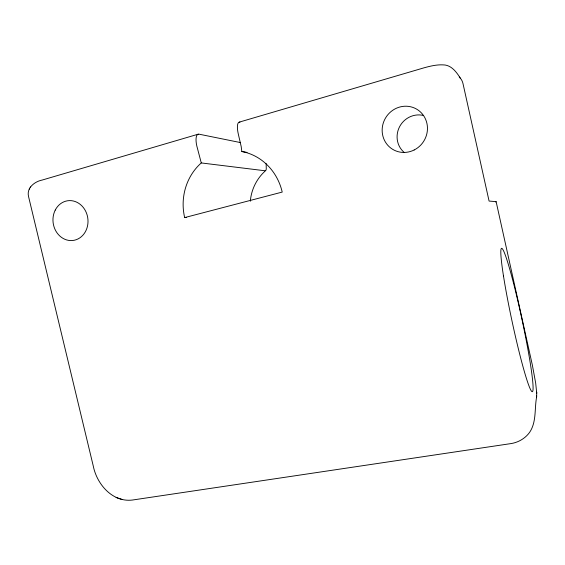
<?xml version="1.0" encoding="UTF-8"?>
<svg xmlns="http://www.w3.org/2000/svg" width="565" height="565" viewBox="0 0 565 565"><rect width="100%" height="100%" fill="white"/><g stroke="black" fill="none" stroke-linecap="round" stroke-linejoin="round"><path stroke-width="0.85" d="M198.273 134.173L42.311 180.016C34.684 181.499 26.371 187.877 28.547 196.549L93.289 466.104C96.862 484.177 112.428 502.44 132.337 500.046L511.163 443.56C518.444 442.374 525.273 438.384 529.603 432.373C536.644 422.034 534.398 408.672 536.616 396.997L536.644 395.74M536.729 393.275L535.677 383.098L532.392 365.28L496.119 201.641L489.078 201.069L462.989 83.578A13.828 13.016 -49.8 0 0 459.289 77.08M536.616 396.997L536.75 392.188M250.337 201.218C251.248 189.769 256.616 178.78 265.14 171.068M29.225 189.155L29.564 188.555M30.143 187.509L30.461 186.944M239.27 122.125L424.124 67.793C430.262 66.112 436.611 64.551 443.017 64.876C451.089 64.791 456.414 71.882 460.242 78.062M240.203 142.521L199.042 134.18A13.249 4.711 73.3 0 0 196.832 146.045L201.267 162.939A54.042 50.271 87.4 0 0 184.663 217.589L282.218 192.079A54.042 50.271 87.4 0 0 241.827 151.512L241.191 146.533L238.303 134.053A13.468 4.174 73.9 0 1 239.963 122.16M184.663 217.589L186.252 217.539M201.267 162.939L265.034 170.771L265.79 170.531L266.277 169.168L266.143 163.603M241.827 151.512L247.032 152.423M116.093 497.468L122.485 499.601M496.119 201.641A24.111 0.494 -13.8 0 1 495.449 201.966M404.229 152.472A21.392 20.495 -55.2 0 1 399.617 126.659A21.392 20.495 -55.2 0 1 423.658 115.514M503.493 276.038A73.323 5.05 77.9 0 0 531.326 390.923A73.323 5.05 77.9 0 0 515.873 292.585A73.323 5.05 77.9 0 0 503.493 276.038M414.173 149.979A23.405 22.367 -58.2 0 0 417.994 109.998A23.405 22.367 -58.2 0 0 382.258 128.022A23.405 22.367 -58.2 0 0 414.173 149.979M55.243 210.109A20.029 17.48 82.5 0 0 70.597 240.577A20.029 17.48 82.5 0 0 85.605 211.098A20.029 17.48 82.5 0 0 55.243 210.109"/></g></svg>
